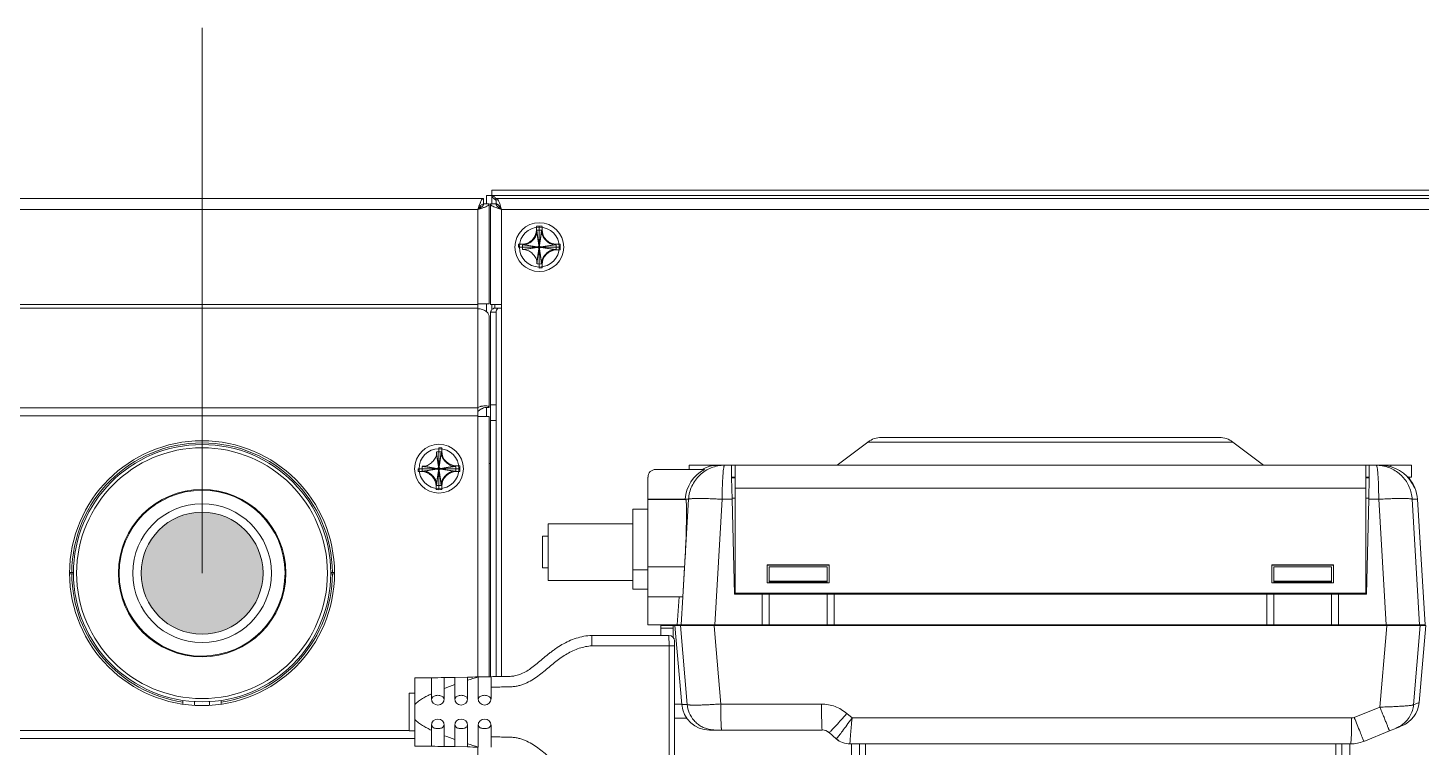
# Model space of a CAD drawing. Header units: millimetres. Extents: x 206 to 1899, y -454 to 296.
# Drawn here: x 1424.95 to 1437.45, y -407.96 to -401.5 of the extents above; entities that cross this region are included whole.
import ezdxf

# ---------------------------------------------------------------- set-up
doc = ezdxf.new("R2010")
doc.units = ezdxf.units.MM
doc.layers.add('细实线', color=7, linetype='Continuous', lineweight=15)

msp = doc.modelspace()

# ---------------------------------------------------------------- hatches: boundary and pattern name
at = {"lineweight": 9}
h = msp.add_hatch(color=256, dxfattribs=at)
h.dxf.hatch_style = 1
h.paths.add_polyline_path([(1425.965, -406.395, 1), (1427.059, -406.395, 1)])

# ---------------------------------------------------------------- linework, layer by layer
msp.add_line((1426.512, -406.395), (1426.512, -401.504), dxfattribs=at)
at = {"layer": '细实线', "linetype": 'Continuous', "lineweight": 9}
for p, q in [((1429.037, -403.033), (1409.324, -403.033)), ((1429.037, -403.083), (1429.037, -403.033)), ((1429.062, -403.083), (1429.062, -403.008)), ((1429.112, -403.008), (1429.062, -403.008)), ((1429.112, -403.008), (1429.112, -402.958)), ((1429.112, -402.958), (1443.693, -402.958)), ((1429.112, -403.008), (1429.112, -403.083)), ((1443.693, -403.008), (1429.112, -403.008)), ((1429.149, -403.083), (1429.149, -403.033)), ((1443.655, -403.033), (1429.149, -403.033)), ((1409.374, -403.133), (1428.987, -403.133)), ((1428.987, -407.325), (1428.987, -403.133)), ((1429.037, -403.083), (1429.087, -403.083)), ((1429.087, -403.978), (1429.087, -403.083)), ((1429.099, -403.083), (1429.099, -403.984)), ((1429.149, -403.083), (1429.099, -403.083)), ((1429.199, -407.322), (1429.199, -403.133)), ((1429.199, -403.133), (1443.605, -403.133)), ((1429.511, -403.285), (1429.511, -403.314)), ((1429.537, -403.658), (1429.537, -403.283)), ((1429.562, -403.285), (1429.562, -403.314)), ((1429.515, -403.337), (1429.534, -403.455)), ((1429.516, -403.32), (1429.534, -403.452)), ((1429.537, -403.452), (1429.537, -403.319)), ((1429.557, -403.32), (1429.539, -403.452)), ((1429.558, -403.337), (1429.539, -403.455)), ((1429.349, -403.47), (1429.724, -403.47)), ((1429.38, -403.445), (1429.351, -403.445)), ((1429.518, -403.47), (1429.385, -403.47)), ((1429.386, -403.45), (1429.518, -403.468)), ((1429.386, -403.491), (1429.518, -403.473)), ((1429.404, -403.449), (1429.521, -403.468)), ((1429.404, -403.492), (1429.521, -403.473)), ((1429.515, -403.604), (1429.534, -403.486)), ((1429.516, -403.621), (1429.534, -403.489)), ((1429.521, -403.468), (1429.518, -403.468)), ((1429.518, -403.468), (1429.521, -403.468)), ((1429.521, -403.473), (1429.518, -403.473)), ((1429.534, -403.452), (1429.534, -403.455)), ((1429.534, -403.452), (1429.534, -403.455)), ((1429.534, -403.489), (1429.534, -403.486)), ((1429.537, -403.622), (1429.537, -403.489)), ((1429.539, -403.452), (1429.539, -403.455)), ((1429.539, -403.452), (1429.539, -403.455)), ((1429.539, -403.489), (1429.539, -403.486)), ((1429.539, -403.489), (1429.539, -403.486)), ((1429.558, -403.604), (1429.539, -403.486)), ((1429.557, -403.621), (1429.539, -403.489)), ((1429.67, -403.449), (1429.552, -403.468)), ((1429.552, -403.468), (1429.555, -403.468)), ((1429.552, -403.468), (1429.555, -403.468)), ((1429.67, -403.492), (1429.552, -403.473)), ((1429.555, -403.473), (1429.552, -403.473)), ((1429.552, -403.473), (1429.555, -403.473)), ((1429.687, -403.45), (1429.555, -403.468)), ((1429.555, -403.47), (1429.688, -403.47)), ((1429.687, -403.491), (1429.555, -403.473)), ((1429.693, -403.445), (1429.723, -403.445)), ((1429.693, -403.496), (1429.723, -403.496)), ((1429.562, -403.656), (1429.562, -403.627)), ((1409.374, -403.984), (1428.987, -403.984)), ((1409.374, -404.019), (1428.987, -404.019)), ((1428.987, -403.978), (1429.087, -403.978)), ((1429.062, -404.049), (1429.062, -403.978)), ((1429.149, -403.984), (1429.099, -403.984)), ((1429.099, -407.324), (1429.099, -404.055)), ((1429.149, -404.055), (1429.099, -404.055)), ((1429.112, -403.984), (1429.112, -404.031)), ((1429.164, -404.019), (1429.129, -404.019)), ((1429.137, -403.984), (1429.137, -404.019)), ((1429.199, -403.984), (1429.149, -403.984)), ((1429.149, -407.323), (1429.149, -404.055)), ((1429.164, -404.019), (1429.199, -404.019)), ((1429.087, -404.095), (1429.087, -404.909)), ((1428.987, -404.913), (1409.374, -404.913)), ((1429.049, -404.909), (1429.05, -404.909)), ((1429.05, -404.909), (1429.05, -404.909)), ((1429.087, -404.909), (1429.05, -404.909)), ((1429.062, -404.99), (1429.062, -404.909)), ((1429.099, -404.884), (1429.149, -404.884)), ((1428.987, -404.984), (1409.374, -404.984)), ((1429.087, -404.99), (1428.987, -404.99)), ((1429.087, -404.99), (1429.087, -407.324)), ((1429.099, -405.025), (1429.149, -405.025)), ((1432.606, -405.178), (1435.637, -405.178)), ((1428.616, -405.308), (1428.634, -405.439)), ((1428.637, -405.645), (1428.637, -405.27)), ((1428.637, -405.439), (1428.637, -405.306)), ((1428.657, -405.308), (1428.639, -405.439)), ((1428.662, -405.301), (1428.662, -405.272)), ((1432.485, -405.219), (1432.21, -405.427)), ((1435.758, -405.219), (1432.485, -405.219)), ((1435.758, -405.219), (1436.032, -405.427)), ((1428.615, -405.325), (1428.634, -405.442)), ((1428.658, -405.325), (1428.639, -405.442)), ((1428.823, -405.432), (1428.793, -405.432)), ((1429.087, -405.411), (1429.099, -405.411)), ((1430.881, -405.464), (1430.881, -405.427)), ((1431.293, -405.427), (1430.881, -405.427)), ((1431.068, -405.427), (1431.068, -405.439)), ((1431.262, -405.427), (1431.262, -405.539)), ((1431.294, -405.427), (1431.294, -405.533)), ((1431.294, -405.427), (1436.981, -405.427)), ((1436.95, -405.533), (1436.95, -405.427)), ((1436.981, -405.539), (1436.981, -405.427)), ((1437.362, -405.427), (1436.981, -405.427)), ((1437.174, -405.441), (1437.174, -405.427)), ((1437.362, -405.427), (1437.362, -405.533)), ((1428.449, -405.458), (1428.824, -405.458)), ((1428.451, -405.483), (1428.48, -405.483)), ((1428.485, -405.458), (1428.618, -405.458)), ((1428.486, -405.437), (1428.618, -405.455)), ((1428.486, -405.479), (1428.618, -405.461)), ((1428.504, -405.436), (1428.621, -405.455)), ((1428.504, -405.48), (1428.621, -405.461)), ((1428.615, -405.591), (1428.634, -405.474)), ((1428.616, -405.608), (1428.634, -405.477)), ((1428.618, -405.455), (1428.621, -405.455)), ((1428.618, -405.461), (1428.621, -405.461)), ((1428.618, -405.461), (1428.621, -405.461)), ((1428.634, -405.442), (1428.634, -405.439)), ((1428.634, -405.474), (1428.634, -405.477)), ((1428.634, -405.477), (1428.634, -405.474)), ((1428.637, -405.477), (1428.637, -405.61)), ((1428.639, -405.439), (1428.639, -405.442)), ((1428.639, -405.442), (1428.639, -405.439)), ((1428.639, -405.474), (1428.639, -405.477)), ((1428.639, -405.474), (1428.639, -405.477)), ((1428.658, -405.591), (1428.639, -405.474)), ((1428.657, -405.608), (1428.639, -405.477)), ((1428.77, -405.436), (1428.652, -405.455)), ((1428.655, -405.455), (1428.652, -405.455)), ((1428.655, -405.455), (1428.652, -405.455)), ((1428.77, -405.48), (1428.652, -405.461)), ((1428.655, -405.461), (1428.652, -405.461)), ((1428.655, -405.461), (1428.652, -405.461)), ((1428.787, -405.437), (1428.655, -405.455)), ((1428.655, -405.458), (1428.788, -405.458)), ((1428.787, -405.479), (1428.655, -405.461)), ((1428.823, -405.483), (1428.793, -405.483)), ((1430.512, -405.732), (1430.512, -405.533)), ((1431.018, -405.464), (1430.581, -405.464)), ((1431.293, -405.533), (1431.262, -405.533)), ((1431.262, -405.539), (1431.267, -405.732)), ((1431.262, -405.539), (1431.293, -405.539)), ((1431.293, -405.533), (1431.293, -405.539)), ((1431.294, -405.533), (1431.294, -405.634)), ((1436.95, -405.634), (1436.95, -405.533)), ((1436.981, -405.533), (1436.95, -405.533)), ((1436.95, -405.539), (1436.981, -405.539)), ((1436.977, -405.732), (1436.981, -405.539)), ((1437.324, -405.533), (1437.362, -405.533)), ((1428.611, -405.615), (1428.611, -405.644)), ((1428.662, -405.615), (1428.662, -405.644)), ((1431.294, -405.634), (1431.294, -406.575)), ((1436.95, -405.634), (1431.294, -405.634)), ((1436.95, -406.575), (1436.95, -405.634)), ((1437.392, -405.63), (1437.386, -405.63)), ((1430.512, -405.732), (1430.512, -405.735)), ((1430.876, -405.732), (1430.512, -405.732)), ((1430.512, -405.735), (1430.512, -405.839)), ((1430.851, -405.735), (1430.512, -405.735)), ((1430.876, -405.732), (1430.825, -406.608)), ((1431.111, -406.858), (1431.177, -405.732)), ((1431.267, -405.732), (1431.177, -405.732)), ((1431.294, -405.722), (1431.267, -405.722)), ((1431.267, -405.732), (1431.287, -406.583)), ((1436.977, -405.722), (1436.95, -405.722)), ((1436.956, -406.583), (1436.977, -405.732)), ((1437.067, -405.732), (1436.977, -405.732)), ((1437.067, -405.732), (1437.133, -406.858)), ((1437.415, -405.732), (1437.367, -405.732)), ((1437.433, -406.858), (1437.367, -405.732)), ((1437.415, -405.732), (1437.484, -406.858)), ((1430.377, -405.82), (1430.377, -405.951)), ((1430.377, -405.82), (1430.512, -405.82)), ((1430.512, -405.839), (1430.512, -405.994)), ((1429.617, -405.951), (1429.617, -406.46)), ((1429.617, -405.951), (1430.377, -405.951)), ((1430.377, -405.951), (1430.377, -406.366)), ((1430.512, -405.994), (1430.512, -406.337)), ((1429.617, -406.063), (1429.567, -406.063)), ((1425.357, -406.389), (1425.324, -406.389)), ((1425.357, -406.402), (1425.324, -406.402)), ((1427.666, -406.389), (1427.699, -406.389)), ((1427.666, -406.402), (1427.699, -406.402)), ((1429.617, -406.348), (1429.567, -406.348)), ((1430.377, -406.538), (1430.377, -406.366)), ((1430.512, -406.366), (1430.377, -406.366)), ((1430.512, -406.337), (1430.512, -406.608)), ((1430.84, -406.337), (1430.512, -406.337)), ((1430.825, -406.608), (1430.84, -406.337)), ((1431.581, -406.319), (1431.581, -406.481)), ((1432.137, -406.319), (1431.581, -406.319)), ((1432.137, -406.322), (1431.581, -406.322)), ((1431.6, -406.339), (1431.6, -406.477)), ((1431.6, -406.339), (1432.119, -406.339)), ((1432.119, -406.477), (1432.119, -406.339)), ((1432.137, -406.481), (1432.137, -406.319)), ((1436.107, -406.319), (1436.107, -406.481)), ((1436.662, -406.319), (1436.107, -406.319)), ((1436.662, -406.322), (1436.107, -406.322)), ((1436.125, -406.339), (1436.125, -406.477)), ((1436.644, -406.339), (1436.125, -406.339)), ((1436.644, -406.477), (1436.644, -406.339)), ((1436.662, -406.481), (1436.662, -406.319)), ((1430.377, -406.46), (1429.617, -406.46)), ((1430.512, -406.538), (1430.377, -406.538)), ((1431.581, -406.481), (1432.137, -406.481)), ((1431.6, -406.467), (1432.119, -406.467)), ((1432.119, -406.477), (1431.6, -406.477)), ((1436.107, -406.481), (1436.662, -406.481)), ((1436.125, -406.467), (1436.644, -406.467)), ((1436.644, -406.477), (1436.125, -406.477)), ((1430.512, -406.858), (1430.512, -406.608)), ((1430.825, -406.608), (1430.512, -406.608)), ((1430.791, -406.608), (1430.775, -406.858)), ((1430.825, -406.608), (1430.811, -406.858)), ((1436.956, -406.583), (1431.287, -406.583)), ((1431.294, -406.578), (1431.294, -406.575)), ((1431.294, -406.575), (1436.95, -406.575)), ((1431.294, -406.578), (1436.95, -406.578)), ((1431.537, -406.858), (1431.537, -406.583)), ((1431.6, -406.583), (1431.6, -406.858)), ((1432.119, -406.858), (1432.119, -406.583)), ((1432.181, -406.583), (1432.181, -406.858)), ((1436.062, -406.858), (1436.062, -406.583)), ((1436.125, -406.583), (1436.125, -406.858)), ((1436.644, -406.858), (1436.644, -406.583)), ((1436.706, -406.583), (1436.706, -406.858)), ((1436.95, -406.578), (1436.95, -406.575)), ((1430.512, -406.858), (1431.6, -406.858)), ((1430.626, -406.864), (1430.626, -406.889)), ((1430.626, -406.864), (1430.739, -406.864)), ((1430.626, -406.889), (1430.626, -406.953)), ((1430.739, -406.889), (1430.626, -406.889)), ((1430.739, -406.864), (1430.739, -406.971)), ((1437.489, -406.864), (1430.739, -406.864)), ((1430.815, -407.573), (1430.753, -406.864)), ((1430.805, -406.864), (1430.864, -407.573)), ((1430.854, -406.863), (1430.852, -406.858)), ((1430.904, -406.858), (1430.906, -406.864)), ((1431.111, -406.939), (1431.105, -406.864)), ((1431.114, -406.864), (1431.114, -406.858)), ((1431.6, -406.858), (1432.181, -406.858)), ((1432.181, -406.858), (1436.125, -406.858)), ((1436.125, -406.858), (1436.706, -406.858)), ((1436.706, -406.858), (1437.484, -406.858)), ((1437.129, -406.858), (1437.129, -406.864)), ((1437.139, -406.864), (1437.133, -406.939)), ((1437.139, -406.864), (1437.133, -406.939)), ((1437.338, -406.864), (1437.339, -406.858)), ((1437.379, -407.575), (1437.439, -406.864)), ((1437.389, -406.863), (1437.39, -406.858)), ((1437.429, -407.555), (1437.489, -406.864)), ((1430.007, -406.953), (1430.009, -407.047)), ((1430.007, -406.953), (1430.7, -406.953)), ((1430.75, -407.047), (1430.009, -407.047)), ((1430.701, -407.047), (1430.7, -406.953)), ((1430.701, -408.234), (1430.701, -407.047)), ((1430.75, -407.047), (1430.75, -407.003)), ((1430.75, -407.047), (1430.75, -408.234)), ((1431.164, -407.569), (1431.111, -406.939)), ((1437.133, -406.939), (1437.077, -407.596)), ((1428.419, -407.334), (1428.419, -407.574)), ((1428.569, -407.477), (1428.569, -407.333)), ((1428.685, -407.331), (1428.685, -407.428)), ((1428.685, -407.428), (1428.685, -407.52)), ((1428.894, -407.327), (1428.779, -407.33)), ((1428.779, -407.394), (1428.779, -407.33)), ((1428.779, -407.52), (1428.779, -407.394)), ((1428.894, -407.327), (1428.894, -407.52)), ((1428.988, -407.52), (1428.988, -407.325)), ((1428.99, -407.325), (1428.988, -407.325)), ((1429.107, -407.324), (1429.103, -407.324)), ((1429.104, -407.324), (1429.104, -407.417)), ((1429.104, -407.324), (1429.104, -407.324)), ((1429.104, -407.417), (1429.104, -407.52)), ((1426.34, -407.537), (1426.34, -407.566)), ((1426.443, -407.576), (1426.443, -407.545)), ((1426.58, -407.545), (1426.58, -407.576)), ((1426.684, -407.537), (1426.684, -407.566)), ((1428.419, -407.472), (1428.369, -407.472)), ((1428.569, -407.52), (1428.569, -407.477)), ((1437.429, -407.555), (1437.379, -407.575)), ((1428.419, -407.707), (1428.419, -407.574)), ((1430.75, -407.571), (1430.815, -407.571)), ((1430.815, -407.573), (1430.864, -407.573)), ((1431.164, -407.569), (1432.069, -407.569)), ((1431.164, -407.569), (1431.164, -407.574)), ((1432.069, -407.574), (1432.069, -407.569)), ((1432.292, -407.657), (1432.295, -407.654)), ((1432.342, -407.694), (1432.295, -407.654)), ((1437.077, -407.596), (1436.847, -407.69)), ((1437.077, -407.596), (1437.078, -407.598)), ((1428.369, -407.807), (1409.374, -407.807)), ((1428.419, -407.809), (1428.369, -407.809)), ((1428.419, -407.707), (1428.419, -407.947)), ((1428.569, -407.804), (1428.569, -407.761)), ((1428.569, -407.948), (1428.569, -407.804)), ((1428.685, -407.761), (1428.685, -407.852)), ((1428.779, -407.887), (1428.779, -407.761)), ((1428.894, -407.761), (1428.894, -407.954)), ((1428.988, -407.955), (1428.988, -407.761)), ((1429.104, -407.761), (1429.104, -407.864)), ((1430.861, -407.695), (1430.75, -407.695)), ((1431.064, -407.802), (1432.075, -407.802)), ((1432.339, -407.698), (1432.342, -407.694)), ((1432.342, -407.694), (1436.823, -407.694)), ((1432.342, -407.699), (1432.342, -407.694)), ((1436.823, -407.699), (1436.823, -407.694)), ((1436.847, -407.69), (1436.848, -407.692)), ((1437.163, -407.81), (1437.225, -407.785)), ((1437.223, -407.785), (1437.223, -407.785)), ((1437.225, -407.784), (1437.224, -407.785)), ((1437.225, -407.785), (1437.262, -407.769)), ((1437.225, -407.785), (1437.262, -407.769)), ((1428.419, -407.878), (1409.374, -407.878)), ((1428.685, -407.852), (1428.685, -407.949)), ((1428.779, -407.951), (1428.779, -407.887)), ((1429.104, -407.864), (1429.104, -407.957)), ((1432.137, -407.825), (1432.201, -407.881)), ((1432.324, -407.927), (1436.815, -407.927)), ((1432.338, -408.552), (1432.338, -407.927)), ((1432.409, -408.552), (1432.409, -407.927)), ((1432.463, -407.927), (1432.463, -408.552)), ((1436.681, -407.927), (1436.681, -408.552)), ((1436.736, -407.927), (1436.736, -408.552)), ((1436.807, -408.552), (1436.807, -407.927)), ((1436.933, -407.904), (1437.163, -407.81)), ((1428.779, -407.951), (1428.894, -407.954)), ((1428.987, -414.495), (1428.987, -407.955))]:
    msp.add_line(p, q, dxfattribs=at)
at = {"layer": '细实线', "lineweight": 9}
for p, q in [((1429.567, -406.063), (1429.567, -406.348)), ((1428.369, -407.472), (1428.369, -407.809))]:
    msp.add_line(p, q, dxfattribs=at)
at = {"layer": '细实线', "linetype": 'Continuous', "lineweight": 9}
msp.add_lwpolyline([(1429.026, -404.917), (1429.037, -404.912), (1429.049, -404.909)], dxfattribs=at)
for centre, radius in [((1429.537, -403.47), 0.219), ((1429.537, -403.47), 0.179), ((1426.512, -406.395), 1.188), ((1426.512, -406.395), 1.154), ((1426.512, -406.395), 1.125), ((1428.637, -405.458), 0.219), ((1428.637, -405.458), 0.179), ((1426.512, -406.395), 0.751), ((1426.512, -406.395), 0.622), ((1426.512, -406.395), 0.547)]:
    msp.add_circle(centre, radius, dxfattribs=at)
for centre, radius, start, end in [((1428.942, -403.182), 0.252, 34.5436, 35.6588), ((1429.537, -403.47), 0.188, 82.1836, 97.8164), ((1429.38, -403.314), 0.131, 270, 0), ((1431.677, -403.46), 2.166, 176.3078, 176.7611), ((1429.537, -403.47), 0.152, 82.1836, 97.8164), ((1427.396, -403.46), 2.166, 3.2389, 3.6922), ((1429.693, -403.314), 0.131, 180, 270), ((1429.537, -403.47), 0.188, 172.1836, 180), ((1429.537, -403.47), 0.152, 172.1836, 187.8164), ((1429.525, -405.6), 2.154, 93.2376, 93.6933), ((1429.526, -401.33), 2.166, 266.3077, 266.7611), ((1429.537, -403.47), 0.0188, 172.1881, 187.8119), ((1429.537, -403.47), 0.0187, 172.1836, 180), ((1429.521, -403.455), 0.0131, 270, 0), ((1429.521, -403.455), 0.0131, 270, 0), ((1429.521, -403.486), 0.0131, 360, 90), ((1429.537, -403.47), 0.0188, 82.1881, 97.8119), ((1429.537, -403.47), 0.0187, 82.1836, 97.8164), ((1429.537, -403.47), 0.0188, 262.1881, 277.8119), ((1429.537, -403.47), 0.0187, 270, 277.8164), ((1429.552, -403.455), 0.0131, 180, 270), ((1429.552, -403.455), 0.0131, 180, 270), ((1429.552, -403.486), 0.0131, 90, 180), ((1429.552, -403.486), 0.0131, 90, 180), ((1429.537, -403.47), 0.0188, 352.1881, 7.8119), ((1429.537, -403.47), 0.0187, 352.1836, 7.8164), ((1429.693, -403.627), 0.131, 90, 180), ((1429.548, -405.611), 2.166, 86.3078, 86.7612), ((1429.548, -401.341), 2.154, 273.2377, 273.6934), ((1429.537, -403.47), 0.152, 352.1836, 7.8164), ((1429.537, -403.47), 0.188, 352.1836, 7.8164), ((1431.677, -403.481), 2.166, 183.2389, 183.6922), ((1429.537, -403.47), 0.152, 262.1836, 277.8164), ((1429.537, -403.47), 0.188, 270, 277.8164), ((1427.396, -403.481), 2.166, 356.3078, 356.7611), ((1429.112, -405.084), 0.188, 124.9715, 125.7486), ((1429.055, -405.051), 0.158, 101.0102, 102.8027), ((1429.053, -405.038), 0.144, 95.9919, 101.0769), ((1432.606, -405.378), 0.2, 90, 127.1847), ((1435.637, -405.378), 0.2, 52.8153, 90), ((1426.512, -406.395), 1.169, 0.3064, 179.6936), ((1430.777, -405.447), 2.166, 176.3078, 176.7611), ((1428.637, -405.458), 0.152, 82.1836, 97.8164), ((1428.637, -405.458), 0.188, 82.1836, 90), ((1426.507, -405.446), 2.154, 3.2377, 3.6934), ((1428.793, -405.301), 0.131, 180, 270), ((1428.637, -405.458), 0.188, 352.1836, 7.8164), ((1431.152, -405.753), 0.327, 98.2451, 114.8969), ((1431.152, -405.752), 0.325, 89.9996, 98.2006), ((1437.044, -405.75), 0.323, 83.8167, 89.9911), ((1437.044, -405.751), 0.325, 82.7259, 83.821), ((1437.085, -405.753), 0.326, 80.8405, 90.006), ((1437.085, -405.752), 0.325, 22.0312, 80.8207), ((1428.637, -405.458), 0.188, 180, 187.8164), ((1428.48, -405.615), 0.131, 0, 90), ((1428.637, -405.458), 0.152, 172.1836, 187.8164), ((1428.626, -407.598), 2.166, 93.2389, 93.6922), ((1428.626, -403.317), 2.166, 266.3078, 266.7611), ((1428.637, -405.458), 0.0188, 172.1881, 187.8119), ((1428.637, -405.458), 0.0187, 180, 187.8164), ((1428.621, -405.442), 0.0131, 270, 0), ((1428.621, -405.474), 0.0131, 0, 90), ((1428.621, -405.474), 0.0131, 360, 90), ((1428.637, -405.458), 0.0188, 90.0045, 97.8119), ((1428.637, -405.458), 0.0188, 262.1881, 269.9955), ((1428.637, -405.458), 0.0187, 262.1836, 277.8164), ((1428.637, -405.458), 0.0188, 82.1881, 89.9955), ((1428.637, -405.458), 0.0187, 82.1836, 90), ((1428.637, -405.458), 0.0188, 270.0045, 277.8119), ((1428.652, -405.442), 0.0131, 180, 270), ((1428.652, -405.442), 0.0131, 180, 270), ((1428.652, -405.474), 0.0131, 90, 180), ((1428.652, -405.474), 0.0131, 90, 180), ((1428.637, -405.458), 0.0188, 352.1881, 7.8119), ((1428.637, -405.458), 0.0187, 352.1836, 7.8164), ((1428.793, -405.615), 0.131, 90, 180), ((1428.648, -407.598), 2.166, 86.3078, 86.7611), ((1428.648, -403.317), 2.166, 273.2389, 273.6922), ((1428.637, -405.458), 0.152, 352.1836, 7.8164), ((1430.581, -405.533), 0.0688, 90, 180), ((1431.17, -405.752), 0.325, 117.7708, 176.4896), ((1431.152, -405.752), 0.325, 114.9422, 117.2039), ((1437.09, -405.752), 0.325, 22.461, 42.5345), ((1426.512, -406.395), 0.744, 270.3567, 270), ((1428.637, -405.458), 0.188, 262.1836, 277.8164), ((1430.766, -405.469), 2.154, 183.2377, 183.6934), ((1428.637, -405.458), 0.152, 262.1836, 277.8164), ((1426.496, -405.469), 2.166, 356.3078, 356.7611), ((1437.092, -405.751), 0.323, 22.0244, 22.4615), ((1437.09, -405.752), 0.325, 3.5, 22.0243), ((1426.512, -406.395), 1.169, 180.3064, 261.5128), ((1426.512, -406.395), 1.169, 278.4872, 359.6936), ((1430.7, -407.003), 0.05, 0, 90), ((1426.512, -406.395), 0.744, 269.9468, 270.3035), ((1428.414, -394.977), 12.358, 270.0233, 270.7189), ((1428.324, -387.517), 19.818, 270.71, 271.0444), ((1427.939, -366.286), 41.052, 271.0414, 271.1723), ((1429.759, -410.221), 2.992, 109.1217, 111.0333), ((1429.715, -447.335), 40.016, 91.0409, 91.1752), ((1430.814, -413.402), 6.344, 106.7321, 107.6183), ((1429.59, -440.479), 33.159, 90.84, 91.0357), ((1428.627, -407.52), 0.0578, 180, 0), ((1428.836, -407.52), 0.0578, 180, 0), ((1429.046, -407.52), 0.0578, 180, 0), ((1437.18, -407.533), 0.25, 292.1703, 355), ((1431.064, -407.552), 0.25, 185, 270), ((1430.818, -402.327), 5.253, 272.7483, 273.2818), ((1430.775, -401.575), 6.006, 273.2837, 273.7166), ((1428.627, -407.761), 0.0578, 0, 180), ((1428.836, -407.761), 0.0578, 0, 180), ((1429.046, -407.761), 0.0578, 0, 180), ((1432.075, -407.895), 0.0938, 48.991, 90.0002), ((1432.074, -407.895), 0.0938, 48.9908, 89.3071), ((1437.13, -407.553), 0.25, 292.1893, 301.3645), ((1437.131, -407.554), 0.249, 301.3628, 304.3912), ((1437.131, -407.555), 0.248, 304.3933, 304.9798), ((1429.759, -405.06), 2.992, 248.9667, 250.8783), ((1430.814, -401.879), 6.344, 252.3817, 253.2679), ((1432.323, -407.739), 0.188, 229.2698, 270), ((1432.324, -407.739), 0.188, 228.9909, 270), ((1436.815, -407.614), 0.312, 270, 292.1701), ((1428.414, -420.304), 12.358, 89.2811, 89.9767), ((1428.324, -427.764), 19.818, 88.9556, 89.29), ((1427.99, -446.334), 38.391, 88.8232, 88.9631), ((1429.715, -367.946), 40.016, 268.8248, 268.9591)]:
    msp.add_arc(centre, radius, start, end, dxfattribs=at)
msp.add_ellipse((1471.017, -405.712), major_axis=(40.189, 0), ratio=0.017455, start_param=-3.112839, end_param=-3.10833, dxfattribs=at)
for points, knots in [([(1429.037, -403.033), (1429.031, -403.033), (1429.023, -403.041), (1429.015, -403.054), (1429.011, -403.063), (1429.009, -403.068)], [0, 0, 0, 0, 0.359924, 0.644291, 1, 1, 1, 1]), ([(1429.112, -403.008), (1429.112, -403.011), (1429.113, -403.018), (1429.12, -403.027), (1429.129, -403.036), (1429.137, -403.042), (1429.141, -403.044)], [0, 0, 0, 0, 0.193021, 0.417933, 0.688087, 1, 1, 1, 1]), ([(1429.112, -403.008), (1429.115, -403.008), (1429.121, -403.009), (1429.13, -403.015), (1429.138, -403.024), (1429.144, -403.031), (1429.146, -403.035)], [0, 0, 0, 0, 0.195625, 0.420982, 0.689675, 1, 1, 1, 1]), ([(1429.141, -403.044), (1429.142, -403.045), (1429.144, -403.047), (1429.147, -403.049), (1429.149, -403.05)], [0, 0, 0, 0, 0.245969, 1, 1, 1, 1]), ([(1429.149, -403.033), (1429.151, -403.033), (1429.154, -403.034), (1429.158, -403.036), (1429.162, -403.041), (1429.168, -403.049), (1429.175, -403.063), (1429.18, -403.076), (1429.182, -403.083)], [0, 0, 0, 0, 0.068215, 0.146509, 0.241306, 0.355436, 0.642632, 1, 1, 1, 1]), ([(1429.037, -403.083), (1429.027, -403.083), (1429.012, -403.095), (1428.999, -403.114), (1428.991, -403.127), (1428.987, -403.133)], [0, 0, 0, 0, 0.400766, 0.683902, 1, 1, 1, 1]), ([(1429.037, -403.083), (1429.037, -403.093), (1429.024, -403.107), (1429.005, -403.121), (1428.993, -403.129), (1428.987, -403.133)], [0, 0, 0, 0, 0.400766, 0.683902, 1, 1, 1, 1]), ([(1429.003, -403.083), (1429.002, -403.087), (1428.996, -403.103), (1428.991, -403.12), (1428.987, -403.133)], [0, 0, 0, 0, 0.236192, 1, 1, 1, 1]), ([(1429.037, -403.116), (1429.033, -403.118), (1429.016, -403.124), (1429, -403.129), (1428.987, -403.133)], [0, 0, 0, 0, 0.236192, 1, 1, 1, 1]), ([(1429.009, -403.068), (1429.009, -403.07), (1429.007, -403.074), (1429.005, -403.079), (1429.003, -403.083)], [0, 0, 0, 0, 0.239617, 1, 1, 1, 1]), ([(1429.051, -403.111), (1429.05, -403.111), (1429.045, -403.113), (1429.04, -403.115), (1429.037, -403.116)], [0, 0, 0, 0, 0.239617, 1, 1, 1, 1]), ([(1429.087, -403.083), (1429.087, -403.089), (1429.078, -403.097), (1429.065, -403.104), (1429.056, -403.109), (1429.051, -403.111)], [0, 0, 0, 0, 0.359924, 0.644291, 1, 1, 1, 1]), ([(1429.099, -403.083), (1429.099, -403.084), (1429.1, -403.087), (1429.103, -403.092), (1429.107, -403.096), (1429.115, -403.102), (1429.13, -403.109), (1429.142, -403.114), (1429.149, -403.116)], [0, 0, 0, 0, 0.068215, 0.14651, 0.241306, 0.355436, 0.642632, 1, 1, 1, 1]), ([(1429.149, -403.083), (1429.149, -403.085), (1429.15, -403.089), (1429.153, -403.096), (1429.158, -403.102), (1429.167, -403.111), (1429.181, -403.121), (1429.193, -403.129), (1429.199, -403.133)], [0, 0, 0, 0, 0.086489, 0.180416, 0.286721, 0.407303, 0.687401, 1, 1, 1, 1]), ([(1429.149, -403.083), (1429.151, -403.083), (1429.156, -403.084), (1429.162, -403.087), (1429.168, -403.091), (1429.177, -403.1), (1429.187, -403.114), (1429.195, -403.127), (1429.199, -403.133)], [0, 0, 0, 0, 0.086489, 0.180415, 0.28672, 0.407303, 0.687401, 1, 1, 1, 1]), ([(1429.149, -403.116), (1429.153, -403.118), (1429.17, -403.124), (1429.186, -403.129), (1429.199, -403.133)], [0, 0, 0, 0, 0.236022, 1, 1, 1, 1]), ([(1429.182, -403.083), (1429.184, -403.087), (1429.19, -403.103), (1429.195, -403.12), (1429.199, -403.133)], [0, 0, 0, 0, 0.236022, 1, 1, 1, 1]), ([(1429.404, -403.449), (1429.41, -403.448), (1429.421, -403.446), (1429.434, -403.441), (1429.446, -403.435), (1429.461, -403.425), (1429.477, -403.411), (1429.491, -403.395), (1429.501, -403.38), (1429.507, -403.367), (1429.512, -403.354), (1429.515, -403.344), (1429.515, -403.337)], [0, 0, 0, 0, 0.122867, 0.185103, 0.247698, 0.373566, 0.499998, 0.62643, 0.752299, 0.814896, 0.87713, 1, 1, 1, 1]), ([(1429.558, -403.337), (1429.559, -403.344), (1429.562, -403.358), (1429.571, -403.377), (1429.582, -403.395), (1429.597, -403.411), (1429.613, -403.425), (1429.63, -403.437), (1429.649, -403.445), (1429.663, -403.448), (1429.67, -403.449)], [0, 0, 0, 0, 0.122892, 0.24762, 0.373529, 0.500002, 0.626475, 0.752383, 0.87711, 1, 1, 1, 1]), ([(1429.515, -403.604), (1429.515, -403.597), (1429.512, -403.583), (1429.503, -403.564), (1429.491, -403.546), (1429.477, -403.53), (1429.461, -403.516), (1429.443, -403.504), (1429.424, -403.496), (1429.41, -403.493), (1429.404, -403.492)], [0, 0, 0, 0, 0.122892, 0.24762, 0.373529, 0.500001, 0.626475, 0.752383, 0.87711, 1, 1, 1, 1]), ([(1429.67, -403.492), (1429.663, -403.493), (1429.653, -403.495), (1429.64, -403.5), (1429.627, -403.506), (1429.613, -403.516), (1429.597, -403.53), (1429.582, -403.546), (1429.573, -403.561), (1429.566, -403.574), (1429.561, -403.586), (1429.559, -403.597), (1429.558, -403.604)], [0, 0, 0, 0, 0.122867, 0.185103, 0.247698, 0.373566, 0.499998, 0.62643, 0.752299, 0.814896, 0.87713, 1, 1, 1, 1]), ([(1429.087, -404.095), (1429.087, -404.085), (1429.081, -404.065), (1429.057, -404.042), (1429.025, -404.027), (1429, -404.024), (1428.987, -404.024)], [0, 0, 0, 0, 0.209467, 0.444656, 0.71203, 1, 1, 1, 1]), ([(1429.099, -404.055), (1429.099, -404.052), (1429.101, -404.045), (1429.107, -404.035), (1429.116, -404.026), (1429.124, -404.022), (1429.129, -404.019)], [0, 0, 0, 0, 0.202877, 0.427839, 0.690795, 1, 1, 1, 1]), ([(1429.149, -404.055), (1429.149, -404.048), (1429.152, -404.035), (1429.16, -404.024), (1429.164, -404.019)], [0, 0, 0, 0, 0.523577, 1, 1, 1, 1]), ([(1429.02, -404.897), (1429.017, -404.898), (1429.006, -404.901), (1428.995, -404.905), (1428.987, -404.909)], [0, 0, 0, 0, 0.237927, 1, 1, 1, 1]), ([(1429.002, -404.932), (1429.001, -404.933), (1428.995, -404.937), (1428.99, -404.941), (1428.987, -404.944)], [0, 0, 0, 0, 0.237037, 1, 1, 1, 1]), ([(1429.026, -404.917), (1429.024, -404.918), (1429.017, -404.922), (1429.01, -404.926), (1429.004, -404.93)], [0, 0, 0, 0, 0.205324, 1, 1, 1, 1]), ([(1429.05, -404.894), (1429.049, -404.894), (1429.045, -404.894), (1429.041, -404.894), (1429.038, -404.894)], [0, 0, 0, 0, 0.239528, 1, 1, 1, 1]), ([(1429.087, -404.909), (1429.087, -404.904), (1429.078, -404.897), (1429.065, -404.894), (1429.055, -404.894), (1429.05, -404.894)], [0, 0, 0, 0, 0.339235, 0.628677, 1, 1, 1, 1]), ([(1428.504, -405.436), (1428.51, -405.436), (1428.524, -405.433), (1428.543, -405.424), (1428.561, -405.412), (1428.577, -405.398), (1428.591, -405.382), (1428.603, -405.365), (1428.612, -405.345), (1428.615, -405.332), (1428.615, -405.325)], [0, 0, 0, 0, 0.122892, 0.24762, 0.373529, 0.500002, 0.626475, 0.752383, 0.87711, 1, 1, 1, 1]), ([(1428.658, -405.325), (1428.659, -405.332), (1428.661, -405.342), (1428.666, -405.355), (1428.673, -405.367), (1428.682, -405.382), (1428.697, -405.398), (1428.713, -405.412), (1428.727, -405.422), (1428.74, -405.429), (1428.753, -405.434), (1428.763, -405.436), (1428.77, -405.436)], [0, 0, 0, 0, 0.122867, 0.185103, 0.247698, 0.373566, 0.499998, 0.62643, 0.752299, 0.814896, 0.87713, 1, 1, 1, 1]), ([(1430.876, -405.732), (1430.877, -405.712), (1430.884, -405.671), (1430.911, -405.594), (1430.972, -405.509), (1431.06, -405.453), (1431.138, -405.431), (1431.179, -405.427), (1431.2, -405.427)], [0, 0, 0, 0, 0.125409, 0.250816, 0.500416, 0.749762, 0.874921, 1, 1, 1, 1]), ([(1431.177, -405.732), (1431.177, -405.712), (1431.177, -405.672), (1431.179, -405.615), (1431.181, -405.563), (1431.184, -405.518), (1431.187, -405.481), (1431.19, -405.455), (1431.193, -405.44), (1431.195, -405.434), (1431.196, -405.43), (1431.197, -405.428), (1431.199, -405.427), (1431.2, -405.427)], [0, 0, 0, 0, 0.19656, 0.383984, 0.555447, 0.705042, 0.827445, 0.918714, 0.951655, 0.975864, 0.984726, 0.991528, 1, 1, 1, 1]), ([(1437.044, -405.427), (1437.045, -405.427), (1437.046, -405.428), (1437.047, -405.43), (1437.049, -405.434), (1437.051, -405.44), (1437.054, -405.455), (1437.057, -405.481), (1437.06, -405.518), (1437.063, -405.563), (1437.065, -405.615), (1437.066, -405.672), (1437.067, -405.712), (1437.067, -405.732)], [0, 0, 0, 0, 0.008515, 0.01533, 0.024202, 0.048422, 0.081369, 0.172641, 0.295036, 0.444617, 0.616061, 0.803463, 1, 1, 1, 1]), ([(1437.085, -405.429), (1437.122, -405.434), (1437.194, -405.457), (1437.285, -405.525), (1437.347, -405.62), (1437.365, -405.695), (1437.367, -405.732)], [0, 0, 0, 0, 0.249722, 0.499649, 0.749782, 1, 1, 1, 1]), ([(1428.615, -405.591), (1428.615, -405.584), (1428.612, -405.574), (1428.607, -405.561), (1428.601, -405.548), (1428.591, -405.534), (1428.577, -405.518), (1428.561, -405.504), (1428.546, -405.494), (1428.534, -405.487), (1428.521, -405.482), (1428.51, -405.48), (1428.504, -405.48)], [0, 0, 0, 0, 0.122867, 0.185103, 0.247698, 0.373566, 0.499998, 0.62643, 0.752299, 0.814896, 0.87713, 1, 1, 1, 1]), ([(1428.77, -405.48), (1428.763, -405.48), (1428.749, -405.483), (1428.73, -405.492), (1428.713, -405.504), (1428.697, -405.518), (1428.682, -405.534), (1428.671, -405.551), (1428.662, -405.571), (1428.659, -405.584), (1428.658, -405.591)], [0, 0, 0, 0, 0.122892, 0.24762, 0.373529, 0.500002, 0.626475, 0.752383, 0.87711, 1, 1, 1, 1]), ([(1430.851, -405.735), (1430.851, -405.735), (1430.852, -405.737), (1430.853, -405.739), (1430.854, -405.743), (1430.855, -405.749), (1430.855, -405.755), (1430.856, -405.767), (1430.857, -405.785), (1430.857, -405.81), (1430.858, -405.841), (1430.858, -405.875), (1430.857, -405.915), (1430.856, -405.958), (1430.855, -406.023), (1430.852, -406.11), (1430.847, -406.221), (1430.843, -406.298), (1430.84, -406.337)], [0, 0, 0, 0, 0.002571, 0.007151, 0.013926, 0.022938, 0.034194, 0.047676, 0.081212, 0.123298, 0.173564, 0.231588, 0.296853, 0.368795, 0.446773, 0.618043, 0.804638, 1, 1, 1, 1]), ([(1431.177, -405.732), (1431.159, -405.731), (1431.123, -405.729), (1431.069, -405.727), (1431.018, -405.725), (1430.972, -405.725), (1430.938, -405.725), (1430.916, -405.726), (1430.903, -405.727), (1430.892, -405.728), (1430.885, -405.729), (1430.88, -405.73), (1430.877, -405.731), (1430.876, -405.732)], [0, 0, 0, 0, 0.179035, 0.360101, 0.533724, 0.689493, 0.817821, 0.869944, 0.913319, 0.947586, 0.973051, 0.990251, 1, 1, 1, 1]), ([(1437.367, -405.732), (1437.367, -405.731), (1437.364, -405.73), (1437.359, -405.729), (1437.351, -405.728), (1437.341, -405.727), (1437.328, -405.726), (1437.306, -405.725), (1437.272, -405.725), (1437.226, -405.725), (1437.175, -405.727), (1437.121, -405.729), (1437.085, -405.731), (1437.067, -405.732)], [0, 0, 0, 0, 0.009713, 0.026874, 0.052304, 0.086541, 0.129892, 0.181996, 0.310308, 0.466091, 0.639754, 0.820884, 1, 1, 1, 1]), ([(1429.104, -407.324), (1429.114, -407.323), (1429.135, -407.323), (1429.167, -407.323), (1429.193, -407.322), (1429.215, -407.322), (1429.23, -407.322), (1429.246, -407.322), (1429.266, -407.321), (1429.284, -407.32), (1429.302, -407.319), (1429.318, -407.316), (1429.339, -407.311), (1429.363, -407.303), (1429.396, -407.289), (1429.436, -407.267), (1429.483, -407.233), (1429.53, -407.195), (1429.578, -407.154), (1429.62, -407.119), (1429.655, -407.092), (1429.692, -407.066), (1429.74, -407.035), (1429.801, -407.003), (1429.867, -406.978), (1429.936, -406.96), (1429.983, -406.954), (1430.007, -406.953)], [0, 0, 0, 0, 0.03125, 0.0625, 0.09375, 0.109375, 0.125, 0.140625, 0.15625, 0.1875, 0.203125, 0.21875, 0.25, 0.28125, 0.3125, 0.375, 0.4375, 0.5, 0.5625, 0.625, 0.65625, 0.6875, 0.75, 0.8125, 0.875, 0.9375, 1, 1, 1, 1]), ([(1429.104, -407.417), (1429.125, -407.417), (1429.167, -407.416), (1429.22, -407.416), (1429.262, -407.415), (1429.295, -407.414), (1429.329, -407.41), (1429.363, -407.402), (1429.395, -407.392), (1429.436, -407.374), (1429.504, -407.336), (1429.572, -407.282), (1429.637, -407.227), (1429.685, -407.187), (1429.734, -407.15), (1429.785, -407.118), (1429.838, -407.09), (1429.894, -407.068), (1429.951, -407.053), (1429.99, -407.048), (1430.009, -407.047)], [0, 0, 0, 0, 0.062523, 0.125036, 0.156904, 0.189811, 0.223551, 0.257553, 0.291374, 0.324938, 0.391183, 0.520088, 0.582893, 0.644511, 0.705009, 0.765004, 0.824492, 0.883387, 0.941827, 1, 1, 1, 1]), ([(1430.007, -406.953), (1429.983, -406.954), (1429.935, -406.96), (1429.867, -406.978), (1429.801, -407.003), (1429.74, -407.035), (1429.692, -407.066), (1429.655, -407.092), (1429.62, -407.119), (1429.578, -407.154), (1429.53, -407.195), (1429.483, -407.233), (1429.436, -407.267), (1429.396, -407.289), (1429.363, -407.303), (1429.339, -407.311), (1429.318, -407.316), (1429.302, -407.319), (1429.284, -407.32), (1429.266, -407.321), (1429.246, -407.322), (1429.23, -407.322), (1429.214, -407.322), (1429.193, -407.322), (1429.167, -407.323), (1429.136, -407.323), (1429.116, -407.323), (1429.107, -407.324)], [0, 0, 0, 0, 0.062708, 0.125416, 0.188124, 0.250832, 0.31354, 0.344893, 0.376247, 0.438955, 0.501663, 0.564371, 0.627079, 0.689787, 0.721141, 0.752495, 0.783849, 0.799526, 0.815203, 0.846557, 0.862234, 0.877911, 0.893588, 0.909265, 0.940619, 0.971973, 1, 1, 1, 1]), ([(1428.569, -407.477), (1428.556, -407.484), (1428.529, -407.497), (1428.49, -407.519), (1428.452, -407.544), (1428.429, -407.563), (1428.419, -407.574)], [0, 0, 0, 0, 0.250079, 0.500141, 0.75016, 1, 1, 1, 1]), ([(1428.57, -407.527), (1428.57, -407.527), (1428.571, -407.525), (1428.571, -407.522), (1428.572, -407.521)], [0, 0, 0, 0, 0.253452, 1, 1, 1, 1]), ([(1428.572, -407.521), (1428.572, -407.52), (1428.573, -407.518), (1428.574, -407.515), (1428.575, -407.514)], [0, 0, 0, 0, 0.252416, 1, 1, 1, 1]), ([(1428.575, -407.514), (1428.577, -407.51), (1428.582, -407.503), (1428.595, -407.496), (1428.61, -407.492), (1428.627, -407.49), (1428.644, -407.492), (1428.659, -407.496), (1428.672, -407.503), (1428.677, -407.51), (1428.679, -407.514)], [0, 0, 0, 0, 0.105214, 0.221285, 0.354523, 0.499944, 0.645376, 0.778643, 0.894753, 1, 1, 1, 1]), ([(1428.679, -407.514), (1428.68, -407.515), (1428.681, -407.518), (1428.682, -407.52), (1428.682, -407.521)], [0, 0, 0, 0, 0.747595, 1, 1, 1, 1]), ([(1428.682, -407.521), (1428.682, -407.521), (1428.683, -407.524), (1428.684, -407.526), (1428.684, -407.528)], [0, 0, 0, 0, 0.246679, 1, 1, 1, 1]), ([(1428.78, -407.527), (1428.78, -407.527), (1428.78, -407.525), (1428.781, -407.522), (1428.781, -407.521)], [0, 0, 0, 0, 0.253452, 1, 1, 1, 1]), ([(1428.781, -407.521), (1428.781, -407.52), (1428.782, -407.518), (1428.783, -407.515), (1428.784, -407.514)], [0, 0, 0, 0, 0.252416, 1, 1, 1, 1]), ([(1428.784, -407.514), (1428.786, -407.51), (1428.792, -407.503), (1428.804, -407.496), (1428.819, -407.492), (1428.836, -407.49), (1428.853, -407.492), (1428.869, -407.496), (1428.881, -407.503), (1428.887, -407.51), (1428.889, -407.514)], [0, 0, 0, 0, 0.105214, 0.221285, 0.354523, 0.499944, 0.645376, 0.778643, 0.894753, 1, 1, 1, 1]), ([(1428.889, -407.514), (1428.89, -407.515), (1428.891, -407.518), (1428.891, -407.52), (1428.892, -407.521)], [0, 0, 0, 0, 0.747595, 1, 1, 1, 1]), ([(1428.892, -407.521), (1428.892, -407.521), (1428.892, -407.524), (1428.893, -407.526), (1428.893, -407.528)], [0, 0, 0, 0, 0.246679, 1, 1, 1, 1]), ([(1428.989, -407.527), (1428.989, -407.527), (1428.989, -407.525), (1428.99, -407.522), (1428.991, -407.521)], [0, 0, 0, 0, 0.253452, 1, 1, 1, 1]), ([(1428.991, -407.521), (1428.991, -407.52), (1428.991, -407.518), (1428.992, -407.515), (1428.993, -407.514)], [0, 0, 0, 0, 0.252416, 1, 1, 1, 1]), ([(1428.993, -407.514), (1428.995, -407.51), (1429.001, -407.503), (1429.013, -407.496), (1429.029, -407.492), (1429.046, -407.49), (1429.063, -407.492), (1429.078, -407.496), (1429.091, -407.503), (1429.096, -407.51), (1429.098, -407.514)], [0, 0, 0, 0, 0.105214, 0.221285, 0.354523, 0.499944, 0.645376, 0.778643, 0.894753, 1, 1, 1, 1]), ([(1429.098, -407.514), (1429.099, -407.515), (1429.1, -407.518), (1429.101, -407.52), (1429.101, -407.521)], [0, 0, 0, 0, 0.747595, 1, 1, 1, 1]), ([(1429.101, -407.521), (1429.101, -407.521), (1429.102, -407.524), (1429.102, -407.526), (1429.103, -407.528)], [0, 0, 0, 0, 0.246679, 1, 1, 1, 1]), ([(1431.07, -407.574), (1431.056, -407.575), (1431.029, -407.576), (1430.991, -407.578), (1430.957, -407.578), (1430.927, -407.579), (1430.906, -407.578), (1430.891, -407.578), (1430.883, -407.577), (1430.876, -407.576), (1430.871, -407.576), (1430.867, -407.575), (1430.865, -407.574), (1430.864, -407.573)], [0, 0, 0, 0, 0.202151, 0.388975, 0.556457, 0.701045, 0.819694, 0.868494, 0.909948, 0.943874, 0.970134, 0.988738, 1, 1, 1, 1]), ([(1431.065, -407.797), (1431.052, -407.794), (1431.026, -407.787), (1430.989, -407.77), (1430.955, -407.747), (1430.915, -407.708), (1430.879, -407.651), (1430.866, -407.599), (1430.864, -407.573)], [0, 0, 0, 0, 0.122499, 0.249186, 0.378317, 0.508101, 0.762304, 1, 1, 1, 1]), ([(1431.164, -407.574), (1431.164, -407.588), (1431.164, -407.617), (1431.165, -407.659), (1431.166, -407.699), (1431.167, -407.73), (1431.168, -407.751), (1431.168, -407.765), (1431.169, -407.776), (1431.17, -407.785), (1431.171, -407.792), (1431.171, -407.797), (1431.172, -407.8), (1431.173, -407.802), (1431.173, -407.802)], [0, 0, 0, 0, 0.187998, 0.376112, 0.554261, 0.711525, 0.779061, 0.838186, 0.888384, 0.929145, 0.960167, 0.981841, 0.994767, 1, 1, 1, 1]), ([(1432.295, -407.653), (1432.264, -407.627), (1432.192, -407.584), (1432.11, -407.569), (1432.069, -407.569)], [0, 0, 0, 0, 0.49998, 1, 1, 1, 1]), ([(1432.073, -407.794), (1432.073, -407.79), (1432.072, -407.78), (1432.071, -407.752), (1432.07, -407.707), (1432.069, -407.643), (1432.069, -407.597), (1432.069, -407.574)], [0, 0, 0, 0, 0.055512, 0.137978, 0.374897, 0.678407, 1, 1, 1, 1]), ([(1432.143, -407.82), (1432.146, -407.817), (1432.153, -407.81), (1432.172, -407.79), (1432.203, -407.757), (1432.246, -407.71), (1432.276, -407.675), (1432.292, -407.657)], [0, 0, 0, 0, 0.055644, 0.138191, 0.375128, 0.678544, 1, 1, 1, 1]), ([(1437.077, -407.596), (1437.096, -407.596), (1437.134, -407.595), (1437.188, -407.593), (1437.239, -407.59), (1437.283, -407.588), (1437.316, -407.585), (1437.338, -407.583), (1437.351, -407.582), (1437.362, -407.58), (1437.37, -407.578), (1437.375, -407.577), (1437.378, -407.576), (1437.379, -407.575)], [0, 0, 0, 0, 0.189254, 0.370977, 0.538954, 0.687512, 0.81153, 0.862975, 0.906766, 0.942542, 0.970045, 0.989131, 1, 1, 1, 1]), ([(1437.078, -407.598), (1437.083, -407.611), (1437.094, -407.638), (1437.11, -407.677), (1437.123, -407.709), (1437.132, -407.732), (1437.139, -407.748), (1437.144, -407.763), (1437.149, -407.775), (1437.153, -407.786), (1437.157, -407.795), (1437.159, -407.8), (1437.161, -407.804), (1437.161, -407.806), (1437.162, -407.808), (1437.162, -407.809), (1437.162, -407.81), (1437.163, -407.81), (1437.163, -407.81)], [0, 0, 0, 0, 0.188159, 0.376549, 0.555039, 0.637167, 0.7127, 0.780423, 0.839694, 0.889995, 0.930808, 0.961801, 0.973713, 0.98332, 0.990684, 0.995871, 0.998946, 1, 1, 1, 1]), ([(1437.379, -407.575), (1437.378, -407.593), (1437.37, -407.629), (1437.348, -407.68), (1437.315, -407.724), (1437.288, -407.748), (1437.274, -407.758)], [0, 0, 0, 0, 0.250744, 0.504992, 0.756651, 1, 1, 1, 1]), ([(1428.419, -407.707), (1428.429, -407.718), (1428.452, -407.737), (1428.49, -407.762), (1428.529, -407.784), (1428.556, -407.797), (1428.569, -407.804)], [0, 0, 0, 0, 0.24984, 0.499859, 0.749921, 1, 1, 1, 1]), ([(1428.572, -407.76), (1428.572, -407.76), (1428.571, -407.757), (1428.57, -407.755), (1428.57, -407.754)], [0, 0, 0, 0, 0.246837, 1, 1, 1, 1]), ([(1428.575, -407.767), (1428.574, -407.765), (1428.573, -407.763), (1428.572, -407.761), (1428.572, -407.76)], [0, 0, 0, 0, 0.747586, 1, 1, 1, 1]), ([(1428.679, -407.767), (1428.677, -407.771), (1428.672, -407.778), (1428.659, -407.785), (1428.644, -407.789), (1428.627, -407.79), (1428.61, -407.789), (1428.595, -407.785), (1428.582, -407.778), (1428.577, -407.771), (1428.575, -407.767)], [0, 0, 0, 0, 0.105249, 0.221361, 0.354632, 0.500064, 0.645484, 0.778719, 0.894787, 1, 1, 1, 1]), ([(1428.682, -407.76), (1428.682, -407.761), (1428.681, -407.763), (1428.68, -407.765), (1428.679, -407.767)], [0, 0, 0, 0, 0.252407, 1, 1, 1, 1]), ([(1428.684, -407.753), (1428.684, -407.754), (1428.683, -407.756), (1428.683, -407.758), (1428.682, -407.76)], [0, 0, 0, 0, 0.253632, 1, 1, 1, 1]), ([(1428.781, -407.76), (1428.781, -407.76), (1428.78, -407.757), (1428.78, -407.755), (1428.78, -407.754)], [0, 0, 0, 0, 0.246837, 1, 1, 1, 1]), ([(1428.784, -407.767), (1428.783, -407.765), (1428.782, -407.763), (1428.781, -407.761), (1428.781, -407.76)], [0, 0, 0, 0, 0.747586, 1, 1, 1, 1]), ([(1428.889, -407.767), (1428.887, -407.771), (1428.881, -407.778), (1428.869, -407.785), (1428.853, -407.789), (1428.836, -407.79), (1428.819, -407.789), (1428.804, -407.785), (1428.792, -407.778), (1428.786, -407.771), (1428.784, -407.767)], [0, 0, 0, 0, 0.105249, 0.221361, 0.354632, 0.500064, 0.645484, 0.778719, 0.894787, 1, 1, 1, 1]), ([(1428.892, -407.76), (1428.891, -407.761), (1428.891, -407.763), (1428.89, -407.765), (1428.889, -407.767)], [0, 0, 0, 0, 0.252407, 1, 1, 1, 1]), ([(1428.893, -407.753), (1428.893, -407.754), (1428.893, -407.756), (1428.892, -407.758), (1428.892, -407.76)], [0, 0, 0, 0, 0.253632, 1, 1, 1, 1]), ([(1428.991, -407.76), (1428.99, -407.76), (1428.99, -407.757), (1428.989, -407.755), (1428.989, -407.754)], [0, 0, 0, 0, 0.246837, 1, 1, 1, 1]), ([(1428.993, -407.767), (1428.992, -407.765), (1428.991, -407.763), (1428.991, -407.761), (1428.991, -407.76)], [0, 0, 0, 0, 0.747586, 1, 1, 1, 1]), ([(1429.098, -407.767), (1429.096, -407.771), (1429.091, -407.778), (1429.078, -407.785), (1429.063, -407.789), (1429.046, -407.79), (1429.029, -407.789), (1429.013, -407.785), (1429.001, -407.778), (1428.995, -407.771), (1428.993, -407.767)], [0, 0, 0, 0, 0.105249, 0.221361, 0.354632, 0.500064, 0.645484, 0.778719, 0.894787, 1, 1, 1, 1]), ([(1429.101, -407.76), (1429.101, -407.761), (1429.1, -407.763), (1429.099, -407.765), (1429.098, -407.767)], [0, 0, 0, 0, 0.252407, 1, 1, 1, 1]), ([(1429.103, -407.753), (1429.103, -407.754), (1429.102, -407.756), (1429.102, -407.758), (1429.101, -407.76)], [0, 0, 0, 0, 0.253632, 1, 1, 1, 1]), ([(1431.113, -407.802), (1431.109, -407.802), (1431.093, -407.801), (1431.077, -407.799), (1431.065, -407.797)], [0, 0, 0, 0, 0.243848, 1, 1, 1, 1]), ([(1432.075, -407.802), (1432.075, -407.802), (1432.074, -407.801), (1432.074, -407.8), (1432.074, -407.797), (1432.074, -407.795), (1432.073, -407.794)], [0, 0, 0, 0, 0.074421, 0.258377, 0.564732, 1, 1, 1, 1]), ([(1432.207, -407.875), (1432.209, -407.872), (1432.216, -407.864), (1432.232, -407.843), (1432.259, -407.808), (1432.297, -407.756), (1432.324, -407.719), (1432.339, -407.698)], [0, 0, 0, 0, 0.056154, 0.137071, 0.364931, 0.661832, 1, 1, 1, 1]), ([(1432.324, -407.919), (1432.324, -407.909), (1432.326, -407.882), (1432.33, -407.833), (1432.335, -407.77), (1432.339, -407.724), (1432.342, -407.699)], [0, 0, 0, 0, 0.137133, 0.36527, 0.6621, 1, 1, 1, 1]), ([(1436.817, -407.919), (1436.818, -407.915), (1436.818, -407.905), (1436.819, -407.887), (1436.821, -407.863), (1436.822, -407.824), (1436.823, -407.768), (1436.823, -407.722), (1436.823, -407.699)], [0, 0, 0, 0, 0.055634, 0.13818, 0.245594, 0.375157, 0.678588, 1, 1, 1, 1]), ([(1436.848, -407.692), (1436.865, -407.734), (1436.889, -407.793), (1436.916, -407.861), (1436.926, -407.886), (1436.93, -407.896)], [0, 0, 0, 0, 0.622376, 0.860102, 1, 1, 1, 1]), ([(1430.009, -408.234), (1429.99, -408.233), (1429.951, -408.228), (1429.894, -408.213), (1429.838, -408.191), (1429.785, -408.163), (1429.734, -408.131), (1429.685, -408.094), (1429.637, -408.054), (1429.572, -407.999), (1429.504, -407.945), (1429.436, -407.907), (1429.395, -407.889), (1429.363, -407.879), (1429.329, -407.871), (1429.295, -407.867), (1429.262, -407.865), (1429.22, -407.865), (1429.167, -407.864), (1429.125, -407.864), (1429.104, -407.864)], [0, 0, 0, 0, 0.058178, 0.116625, 0.175524, 0.235011, 0.295005, 0.355503, 0.417119, 0.479922, 0.608825, 0.675069, 0.708634, 0.742453, 0.776453, 0.810193, 0.843099, 0.874963, 0.937479, 1, 1, 1, 1]), ([(1432.137, -407.825), (1432.137, -407.825), (1432.138, -407.825), (1432.139, -407.824), (1432.141, -407.822), (1432.142, -407.821), (1432.143, -407.82)], [0, 0, 0, 0, 0.0796, 0.264141, 0.568625, 1, 1, 1, 1]), ([(1432.201, -407.881), (1432.201, -407.881), (1432.202, -407.88), (1432.203, -407.879), (1432.205, -407.878), (1432.206, -407.876), (1432.207, -407.875)], [0, 0, 0, 0, 0.074267, 0.262207, 0.570685, 1, 1, 1, 1]), ([(1432.324, -407.927), (1432.324, -407.927), (1432.324, -407.926), (1432.324, -407.926), (1432.324, -407.924), (1432.324, -407.922), (1432.324, -407.92), (1432.324, -407.919)], [0, 0, 0, 0, 0.020822, 0.069197, 0.257228, 0.567831, 1, 1, 1, 1]), ([(1436.815, -407.927), (1436.815, -407.927), (1436.816, -407.926), (1436.816, -407.925), (1436.817, -407.922), (1436.817, -407.92), (1436.817, -407.919)], [0, 0, 0, 0, 0.083527, 0.268476, 0.57153, 1, 1, 1, 1]), ([(1436.93, -407.896), (1436.93, -407.897), (1436.931, -407.899), (1436.932, -407.901), (1436.932, -407.902), (1436.933, -407.902), (1436.933, -407.903), (1436.933, -407.903), (1436.933, -407.904), (1436.933, -407.904)], [0, 0, 0, 0, 0.445241, 0.617338, 0.756649, 0.86385, 0.939624, 0.984685, 1, 1, 1, 1])]:
    msp.add_open_spline(points, degree=3, knots=knots, dxfattribs=at)
msp.add_open_spline([(1436.847, -407.69), (1436.839, -407.693), (1436.831, -407.694), (1436.823, -407.694)], degree=3, dxfattribs=at)

doc.saveas('drawing.dxf')
